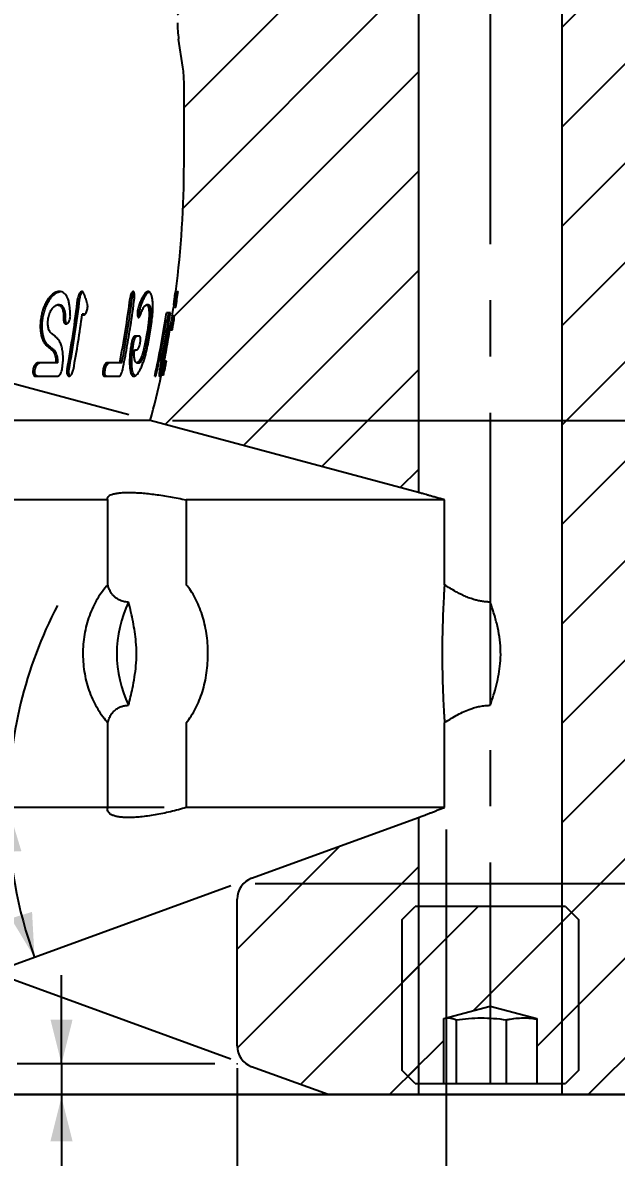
# Model space of a CAD drawing. Header units: millimetres. Extents: x 8 to 872, y 8 to 585.
# Drawn here: x 381.1 to 407.9, y 152.4 to 203.6 of the extents above; entities that cross this region are included whole.
import ezdxf

# ---------------------------------------------------------------- set-up
doc = ezdxf.new("R2010")
doc.units = ezdxf.units.MM
doc.header["$PDSIZE"] = -1
doc.linetypes.add('CENTERX2', pattern=[20.32, 12.7, -2.54, 2.54, -2.54])
for name, color, linetype in [('CENTERLINE', 4, 'CENTERX2'), ('DIMENSIONS', 2, 'Continuous'), ('HATCH', 3, 'Continuous')]:
    doc.layers.add(name, color=color, linetype=linetype)
doc.layers.add('OUTLINE', color=7, linetype='Continuous', lineweight=25)
doc.styles.add('SLDTEXTSTYLE0', font='TXT', dxfattribs={"width": 0.75})
doc.dimstyles.new('SLDDIMSTYLE11', dxfattribs={"dimtxt": 3.5, "dimasz": 2, "dimexe": 0, "dimexo": 0.0625, "dimgap": 0.875, "dimtad": 1, "dimrnd": 1e-09, "dimzin": 12, "dimdsep": 46, "dimtxsty": 'SLDTEXTSTYLE0', "dimsah": 1, "dimcen": 0.09, "dimadec": 0, "dimazin": 3, "dimtfac": 1, "dimtmove": 0, "dimatfit": 0, "dimfxl": 0, "dimfrac": 2, "dimtolj": 1, "dimtzin": 12, "dimarcsym": 0})
doc.dimstyles.new('SLDDIMSTYLE13', dxfattribs={"dimtxt": 3.5, "dimasz": 2, "dimexe": 0, "dimexo": 0.0625, "dimgap": 0.875, "dimtad": 1, "dimrnd": 1e-09, "dimzin": 12, "dimdsep": 46, "dimtxsty": 'SLDTEXTSTYLE0', "dimsah": 1, "dimcen": 0.09, "dimadec": 0, "dimazin": 3, "dimtol": 1, "dimtp": 0.02, "dimtfac": 1, "dimtofl": 0, "dimtmove": 0, "dimatfit": 3, "dimfxl": 0, "dimfrac": 2, "dimtolj": 1, "dimarcsym": 0})
doc.dimstyles.new('SLDDIMSTYLE15', dxfattribs={"dimtxt": 3.5, "dimasz": 2, "dimexe": 0, "dimexo": 0.0625, "dimgap": 0.875, "dimtad": 1, "dimdec": 1, "dimrnd": 1e-09, "dimzin": 12, "dimdsep": 46, "dimtxsty": 'SLDTEXTSTYLE0', "dimsah": 1, "dimcen": 0.09, "dimadec": 0, "dimazin": 3, "dimtol": 1, "dimtp": 0.02, "dimtm": 0.02, "dimtfac": 1, "dimtofl": 0, "dimtmove": 0, "dimatfit": 3, "dimfxl": 0, "dimfrac": 2, "dimtolj": 1, "dimarcsym": 0})
doc.dimstyles.new('SLDDIMSTYLE2', dxfattribs={"dimtxt": 3.5, "dimasz": 2, "dimexe": 0, "dimexo": 0.0625, "dimgap": 0.875, "dimtad": 1, "dimrnd": 1e-09, "dimzin": 12, "dimdsep": 46, "dimtxsty": 'SLDTEXTSTYLE0', "dimsah": 1, "dimcen": 0.09, "dimadec": 0, "dimazin": 3, "dimtfac": 1, "dimtofl": 0, "dimtmove": 0, "dimatfit": 3, "dimfxl": 0, "dimfrac": 2, "dimtolj": 1, "dimtzin": 12, "dimarcsym": 0})
doc.dimstyles.new('SLDDIMSTYLE3', dxfattribs={"dimtxt": 3.5, "dimasz": 2, "dimexe": 0, "dimexo": 0.0625, "dimgap": 0.875, "dimtad": 1, "dimrnd": 1e-09, "dimzin": 12, "dimdsep": 46, "dimtxsty": 'SLDTEXTSTYLE0', "dimsah": 1, "dimcen": 0.09, "dimadec": 0, "dimazin": 3, "dimtol": 1, "dimtp": 0.05, "dimtm": 0.05, "dimtfac": 1, "dimtofl": 0, "dimtmove": 0, "dimatfit": 3, "dimfxl": 0, "dimfrac": 2, "dimtolj": 1, "dimarcsym": 0})
doc.dimstyles.new('SLDDIMSTYLE8', dxfattribs={"dimtxt": 3.5, "dimasz": 2, "dimexe": 0, "dimexo": 0.0625, "dimgap": 0.875, "dimtad": 1, "dimdec": 4, "dimzin": 12, "dimdsep": 46, "dimtxsty": 'SLDTEXTSTYLE0', "dimsah": 1, "dimcen": 0.09, "dimazin": 3, "dimtfac": 1, "dimtofl": 0, "dimtmove": 0, "dimatfit": 3, "dimfxl": 0, "dimfrac": 2, "dimtolj": 1, "dimtzin": 12, "dimarcsym": 0})

# ---------------------------------------------------------------- blocks, each defined once
blk = doc.blocks.new('_D_20')
at = {"layer": 'DIMENSIONS'}
for p, q in [((382.818, 156.579), (382.818, 160.579)), ((389.759, 156.579), (380.818, 156.579)), ((382.818, 156.579), (382.818, 155.079)), ((382.818, 155.079), (382.818, 145.059))]:
    blk.add_line(p, q, dxfattribs=at)
for points in [[(382.818, 156.579), (383.318, 158.579), (382.318, 158.579)], [(382.818, 155.079), (382.318, 153.079), (383.318, 153.079)]]:
    blk.add_solid(points, dxfattribs=at)
at = {"layer": 'DIMENSIONS', "insert": (378.307, 145.059), "char_height": 3.5, "attachment_point": 1, "rotation": 90, "style": 'SLDTEXTSTYLE0'}
blk.add_mtext('1,5', dxfattribs=at)
blk = doc.blocks.new('_D_22')
at = {"layer": 'DIMENSIONS'}
for p, q in [((398.521, 185.639), (473.701, 185.639)), ((471.701, 155.189), (471.701, 185.639)), ((431.209, 155.189), (473.701, 155.189))]:
    blk.add_line(p, q, dxfattribs=at)
for points in [[(471.701, 185.639), (471.201, 183.639), (472.201, 183.639)], [(471.701, 155.189), (472.201, 157.189), (471.201, 157.189)]]:
    blk.add_solid(points, dxfattribs=at)
at = {"layer": 'DIMENSIONS', "attachment_point": 1, "rotation": 90, "style": 'SLDTEXTSTYLE0'}
for s, insert, char_height in [('0,02', (464.238, 174.47), 2.5), ('0', (468.202, 174.47), 2.5), ('+', (464.238, 172.452), 2.5), ('30,45', (467.19, 159.894), 3.5)]:
    blk.add_mtext(s, dxfattribs=dict(at, insert=insert, char_height=char_height))
blk = doc.blocks.new('_D_23')
at = {"layer": 'DIMENSIONS'}
for p, q in [((391.581, 164.719), (465.701, 164.719)), ((463.701, 164.719), (463.701, 155.189)), ((355.209, 155.189), (465.701, 155.189)), ((463.701, 155.189), (463.701, 133.858))]:
    blk.add_line(p, q, dxfattribs=at)
for points in [[(463.701, 164.719), (463.201, 162.719), (464.201, 162.719)], [(463.701, 155.189), (464.201, 157.189), (463.201, 157.189)]]:
    blk.add_solid(points, dxfattribs=at)
at = {"layer": 'DIMENSIONS', "attachment_point": 1, "rotation": 90, "style": 'SLDTEXTSTYLE0'}
for s, insert, char_height in [('0,02', (456.238, 147.435), 2.5), ('0', (460.202, 147.435), 2.5), ('+', (456.238, 145.417), 2.5), ('9,53', (459.19, 135.446), 3.5)]:
    blk.add_mtext(s, dxfattribs=dict(at, insert=insert, char_height=char_height))
blk = doc.blocks.new('_D_25')
at = {"layer": 'DIMENSIONS'}
for p, q in [((317.659, 156.389), (317.659, 135.43)), ((390.759, 156.389), (390.759, 135.43)), ((317.659, 137.43), (390.759, 137.43))]:
    blk.add_line(p, q, dxfattribs=at)
for points in [[(317.659, 137.43), (319.659, 136.93), (319.659, 137.93)], [(390.759, 137.43), (388.759, 137.93), (388.759, 136.93)]]:
    blk.add_solid(points, dxfattribs=at)
at = {"layer": 'DIMENSIONS', "attachment_point": 1, "style": 'SLDTEXTSTYLE0'}
for s, insert, char_height in [('%%c', (342.44, 141.942), 3.5), ('73,1', (347.715, 141.942), 3.5), ('±0,02', (358.055, 140.929), 2.5)]:
    blk.add_mtext(s, dxfattribs=dict(at, insert=insert, char_height=char_height))
blk = doc.blocks.new('_D_30')
at = {"layer": 'DIMENSIONS'}
for p, q in [((308.209, 167.158), (308.209, 126.62)), ((400.209, 167.158), (400.209, 126.62)), ((308.209, 128.62), (400.209, 128.62))]:
    blk.add_line(p, q, dxfattribs=at)
for points in [[(308.209, 128.62), (310.209, 128.12), (310.209, 129.12)], [(400.209, 128.62), (398.209, 129.12), (398.209, 128.12)]]:
    blk.add_solid(points, dxfattribs=at)
at = {"layer": 'DIMENSIONS', "char_height": 3.5, "attachment_point": 1, "style": 'SLDTEXTSTYLE0'}
for s, insert in [('%%c', (348.987, 133.132)), ('92', (354.263, 133.132))]:
    blk.add_mtext(s, dxfattribs=dict(at, insert=insert))
blk = doc.blocks.new('_D_32')
at = {"layer": 'DIMENSIONS'}
for p, q in [((435.589, 429.833), (473.701, 429.833)), ((471.701, 429.833), (471.701, 185.639)), ((387.834, 185.639), (473.701, 185.639))]:
    blk.add_line(p, q, dxfattribs=at)
for points in [[(471.701, 429.833), (471.201, 427.833), (472.201, 427.833)], [(471.701, 185.639), (472.201, 187.639), (471.201, 187.639)]]:
    blk.add_solid(points, dxfattribs=at)
at = {"layer": 'DIMENSIONS', "attachment_point": 1, "rotation": 90, "style": 'SLDTEXTSTYLE0'}
for s, insert, char_height in [('±0,05', (468.202, 311.531), 2.5), ('244,19', (467.19, 296.018), 3.5)]:
    blk.add_mtext(s, dxfattribs=dict(at, insert=insert, char_height=char_height))
blk = doc.blocks.new('_D_40')
at = {"layer": 'DIMENSIONS'}
for p, q in [((278.209, 157.189), (278.209, 120.231)), ((430.209, 157.189), (430.209, 120.231)), ((278.209, 122.231), (430.209, 122.231))]:
    blk.add_line(p, q, dxfattribs=at)
for points in [[(278.209, 122.231), (280.209, 121.731), (280.209, 122.731)], [(430.209, 122.231), (428.209, 122.731), (428.209, 121.731)]]:
    blk.add_solid(points, dxfattribs=at)
at = {"layer": 'DIMENSIONS', "char_height": 3.5, "attachment_point": 1, "style": 'SLDTEXTSTYLE0'}
for s, insert in [('%%c', (347.694, 126.743)), ('152', (352.969, 126.743))]:
    blk.add_mtext(s, dxfattribs=dict(at, insert=insert))
blk = doc.blocks.new('_D_43')
at = {"layer": 'DIMENSIONS'}
for p, q in [((387.46, 168.158), (378.402, 168.158)), ((390.477, 164.616), (379.717, 160.7))]:
    blk.add_line(p, q, dxfattribs=at)
for start, end in [(152.5582, 180), (180, 200)]:
    blk.add_arc((400.209, 168.158), 19.807, start, end, dxfattribs=at)
for points in [[(380.402, 168.158), (380.003, 166.136), (381.002, 166.186)], [(381.596, 161.384), (381.486, 163.442), (380.53, 163.148)]]:
    blk.add_solid(points, dxfattribs=at)
at = {"layer": 'DIMENSIONS', "insert": (375.948, 172.058), "char_height": 3.5, "attachment_point": 1, "rotation": 72.6337, "style": 'SLDTEXTSTYLE0'}
blk.add_mtext('20°', dxfattribs=at)
blk = doc.blocks.new('_D_46')
at = {"layer": 'DIMENSIONS'}
blk.add_line((385.868, 185.898), (360.762, 192.625), dxfattribs=at)
for start, end in [(128.8031, 165), (165, 180)]:
    blk.add_arc((386.834, 185.639), 24.991, start, end, dxfattribs=at)
for points in [[(362.694, 192.107), (361.766, 190.266), (362.742, 190.046)], [(361.842, 185.639), (362.422, 187.617), (361.423, 187.657)]]:
    blk.add_solid(points, dxfattribs=at)
at = {"layer": 'DIMENSIONS', "insert": (362.912, 203.262), "char_height": 3.5, "attachment_point": 1, "rotation": 46.8191, "style": 'SLDTEXTSTYLE0'}
blk.add_mtext('15°', dxfattribs=at)
blk = doc.blocks.new('_D_48')
at = {"layer": 'DIMENSIONS'}
blk.add_line((390.477, 156.791), (369.86, 164.295), dxfattribs=at)
for start, end in [(160, 180), (180, 205.7999)]:
    blk.add_arc((394.88, 155.189), 24.626, start, end, dxfattribs=at)
for points in [[(371.739, 163.611), (370.655, 161.858), (371.608, 161.554)], [(370.254, 155.189), (370.835, 157.167), (369.836, 157.207)]]:
    blk.add_solid(points, dxfattribs=at)
at = {"layer": 'DIMENSIONS', "insert": (374.646, 152.438), "char_height": 3.5, "attachment_point": 1, "rotation": 287.6665, "style": 'SLDTEXTSTYLE0'}
blk.add_mtext('20°', dxfattribs=at)

msp = doc.modelspace()

# ---------------------------------------------------------------- hatches: boundary and pattern name
at = {"layer": 'HATCH'}
h = msp.add_hatch(dxfattribs=at)
h.set_pattern_fill('ANSI31', color=256, angle=3e-322, style=0)
edge = h.paths.add_edge_path(flags=0)
edge.add_arc((427.20884, 158.18876), 3, 270, 360)
edge.add_line((430.20884, 158.18876), (430.20884, 204.63342))
edge.add_line((430.20884, 204.63342), (424.35884, 204.63342))
edge.add_line((424.35884, 204.63342), (424.35884, 271.73342))
edge.add_line((424.35884, 271.73342), (411.35884, 271.73342))
edge.add_line((411.35884, 271.73342), (409.31591, 275.13342))
edge.add_line((409.31591, 275.13342), (411.35884, 278.53342))
edge.add_line((411.35884, 278.53342), (424.35884, 278.53342))
edge.add_line((424.35884, 278.53342), (424.35884, 284.73342))
edge.add_line((424.35884, 284.73342), (430.20884, 284.73342))
edge.add_line((430.20884, 284.73342), (430.20884, 333.84078))
edge.add_arc((427.20884, 333.84078), 3, 0, 45)
edge.add_line((429.33016, 335.9621), (419.15884, 346.13342))
edge.add_line((419.15884, 346.13342), (419.15884, 410.83342))
edge.add_line((419.15884, 410.83342), (419.15884, 429.83342))
edge.add_line((419.15884, 429.83342), (405.45884, 429.83342))
edge.add_line((405.45884, 429.83342), (405.45884, 155.18876))
edge.add_line((405.45884, 155.18876), (427.20884, 155.18876))
h = msp.add_hatch(dxfattribs=at)
h.set_pattern_fill('ANSI31', color=256, angle=3e-322, style=0)
edge = h.paths.add_edge_path(flags=0)
edge.add_spline(control_points=[(387.82502, 189.71435), (387.79121, 189.71435), (387.7574, 189.71435), (387.72359, 189.71435)], knot_values=[0.00001807, 0.00001807, 0.00001807, 0.00001807, 0.00011951, 0.00011951, 0.00011951, 0.00011951], weights=[1, 1, 1, 1], degree=3, periodic=0)
edge.add_arc((343.47884, 197.23876), 44.88, 348.557842, 350.348435, ccw=False)
edge.add_spline(control_points=[(387.46687, 188.33553), (387.50088, 188.33553), (387.53489, 188.33553), (387.56889, 188.33553)], knot_values=[0.00001987, 0.00001987, 0.00001987, 0.00001987, 0.00012189, 0.00012189, 0.00012189, 0.00012189], weights=[1, 1, 1, 1], degree=3, periodic=0)
edge.add_arc((343.47884, 197.23876), 44.98, 347.739024, 348.583623, ccw=False)
edge.add_line((387.43287, 187.68659), (387.33053, 187.68659))
edge.add_arc((343.47884, 197.23876), 44.88, 345.02088, 347.711278, ccw=False)
edge.add_line((386.83382, 185.63876), (398.95884, 182.38987))
edge.add_line((398.95884, 182.38987), (398.95884, 330.60869))
edge.add_line((398.95884, 330.60869), (388.23786, 329.53476))
edge.add_arc((358.35884, 326.84326), 30, 0, 5.147305, ccw=False)
edge.add_line((388.35884, 326.84326), (388.35884, 318.11618))
edge.add_arc((383.35884, 318.11618), 5, 351.469234, 360, ccw=False)
edge.add_line((388.30352, 317.37448), (388.11416, 316.11205))
edge.add_arc((393.05884, 315.37035), 5, 171.469234, 180)
edge.add_line((388.05884, 315.37035), (388.05884, 203.61167))
edge.add_arc((393.05884, 203.61167), 5, 180, 188.530766)
edge.add_line((388.11416, 202.86997), (388.30352, 201.60755))
edge.add_arc((383.35884, 200.86584), 5, 0, 8.530766, ccw=False)
edge.add_line((388.35884, 200.86584), (388.35884, 197.23876))
edge.add_arc((343.47884, 197.23876), 44.88, 352.611849, 360, ccw=False)
edge.add_line((387.98624, 191.46762), (388.08707, 191.46762))
edge.add_arc((343.47884, 197.23876), 44.98, 351.695834, 352.628366, ccw=False)
edge.add_line((387.98724, 190.74238), (387.88618, 190.74238))
edge.add_arc((343.47884, 197.23876), 44.88, 351.19151, 351.677199, ccw=False)
edge.add_spline(control_points=[(387.82951, 190.36618), (387.86324, 190.36618), (387.89697, 190.36618), (387.9307, 190.36618)], knot_values=[0.00025577, 0.00025577, 0.00025577, 0.00025577, 0.00035696, 0.00035696, 0.00035696, 0.00035696], weights=[1, 1, 1, 1], degree=3, periodic=0)
edge.add_arc((343.47884, 197.23876), 44.98, 350.370097, 351.211249, ccw=False)
h = msp.add_hatch(dxfattribs=at)
h.set_pattern_fill('ANSI31', color=256, angle=3e-322, style=0)
edge = h.paths.add_edge_path(flags=0)
edge.add_arc((391.75884, 164.01855), 1, 110, 180)
edge.add_line((390.75884, 164.01855), (390.75884, 157.38897))
edge.add_arc((391.75884, 157.38897), 1, 180, 250)
edge.add_line((391.41682, 156.44927), (394.88006, 155.18876))
edge.add_line((394.88006, 155.18876), (398.95884, 155.18876))
edge.add_line((398.95884, 155.18876), (398.95884, 167.70331))
edge.add_line((398.95884, 167.70331), (391.41682, 164.95824))
h = msp.add_hatch(dxfattribs=at)
h.set_pattern_fill('ANSI31', color=256, style=0)
h.paths.add_polyline_path([(398.20884, 163.08876), (398.20884, 156.28876), (398.80884, 155.68876), (400.10295, 155.68876), (400.10295, 158.62449), (402.20884, 159.18876), (404.31473, 158.62449), (404.31473, 155.68876), (405.60884, 155.68876), (406.20884, 156.28876), (406.20884, 163.08876), (405.60884, 163.68876), (398.80884, 163.68876)], flags=0)

# ---------------------------------------------------------------- linework, layer by layer
at = {"color": 51, "linetype": 'Continuous', "lineweight": 18}
msp.add_point((390.75884, 156.57876), dxfattribs=at)
at = {"layer": 'CENTERLINE'}
msp.add_line((402.20884, 429.83342), (402.20884, 155.70133), dxfattribs=at)
at = {"layer": 'OUTLINE'}
for p, q in [((405.45884, 155.18876), (405.45884, 429.83342)), ((398.95884, 330.60869), (398.95884, 182.38987)), ((388.30352, 201.60755), (388.11416, 202.86997)), ((388.35884, 197.23876), (388.35884, 200.86584)), ((387.98624, 191.46761), (387.96891, 191.46761)), ((387.98624, 191.46761), (388.08707, 191.46761)), ((382.73044, 190.85891), (382.64297, 190.85891)), ((386.75699, 190.8589), (386.65797, 190.8589)), ((387.88578, 190.85892), (387.90306, 190.85892)), ((387.90306, 190.85891), (387.88618, 190.74238)), ((387.98724, 190.74238), (387.88618, 190.74238)), ((388.00408, 190.85892), (387.90306, 190.85892)), ((387.98724, 190.74238), (388.00408, 190.85891)), ((383.84378, 190.44701), (383.75491, 190.44701)), ((387.56334, 190.18952), (387.6615, 190.18952)), ((387.74442, 190.5104), (387.56436, 190.5104)), ((387.61533, 190.18952), (387.66464, 190.5104)), ((387.69473, 190.18952), (387.6615, 190.18952)), ((387.82951, 190.36618), (387.9307, 190.36618)), ((387.82502, 189.71435), (387.72359, 189.71435)), ((387.84114, 189.80795), (387.73696, 189.80795)), ((386.081, 189.14388), (385.98433, 189.14388)), ((386.34811, 189.44828), (386.12605, 189.44828)), ((382.23528, 189.01771), (382.15016, 189.01771)), ((386.11706, 188.83958), (386.24092, 188.83958)), ((382.56902, 188.24746), (381.75231, 188.24746)), ((382.6561, 188.24746), (382.56902, 188.24746)), ((385.45156, 188.24746), (384.87178, 188.24746)), ((385.5475, 188.24746), (385.45156, 188.24746)), ((386.21932, 188.24745), (386.31953, 188.24745)), ((387.44515, 188.24747), (387.54962, 188.24747)), ((387.46687, 188.33552), (387.56889, 188.33552)), ((381.64552, 187.63876), (382.63505, 187.63876)), ((384.7529, 187.63875), (385.42892, 187.63875)), ((387.03736, 187.63875), (387.08506, 187.63875)), ((387.2366, 187.63876), (387.25032, 187.63876)), ((387.32878, 188.03763), (387.32183, 188.03763)), ((387.43287, 187.68659), (387.33053, 187.68659)), ((386.83382, 185.63876), (354.30884, 185.63876)), ((398.95884, 182.38987), (386.83382, 185.63876)), ((384.91479, 182.05493), (354.20884, 182.05493)), ((384.91479, 178.22359), (384.91479, 182.05493)), ((400.14048, 182.05493), (388.46004, 182.05493)), ((388.46004, 182.05493), (388.46004, 178.22359)), ((400.14048, 178.22359), (400.14048, 182.05493)), ((402.20884, 177.43845), (402.20884, 172.77476)), ((384.91479, 168.15828), (384.91479, 171.98961)), ((388.46004, 171.98961), (388.46004, 168.15828)), ((400.14048, 168.15828), (400.14048, 171.98961)), ((384.91479, 168.15828), (354.20884, 168.15828)), ((400.14048, 168.15828), (388.46004, 168.15828)), ((391.41682, 164.95825), (398.95884, 167.70331)), ((398.95884, 167.70331), (398.95884, 155.18876)), ((390.75884, 157.38896), (390.75884, 164.01855)), ((398.20884, 163.08876), (398.80884, 163.68876)), ((405.60884, 163.68876), (398.80884, 163.68876)), ((405.60884, 163.68876), (406.20884, 163.08876)), ((398.20884, 163.08876), (398.20884, 156.28875)), ((406.20884, 156.28875), (406.20884, 163.08876)), ((400.10294, 158.62448), (402.20884, 159.18876)), ((402.20884, 159.18876), (404.31473, 158.62448)), ((400.10294, 155.68876), (400.10294, 158.62448)), ((400.67096, 158.56996), (400.67096, 155.68876)), ((402.93194, 158.56996), (402.93194, 155.68876)), ((404.31473, 158.62448), (404.31473, 155.68876)), ((394.88005, 155.18876), (391.41682, 156.44927)), ((398.80884, 155.68876), (398.20884, 156.28875)), ((406.20884, 156.28875), (405.60884, 155.68876)), ((398.80884, 155.68876), (400.10294, 155.68876)), ((400.10294, 155.68876), (400.67096, 155.68876)), ((400.67096, 155.68876), (402.93194, 155.68876)), ((402.93194, 155.68876), (404.31473, 155.68876)), ((404.31473, 155.68876), (405.60884, 155.68876)), ((394.88005, 155.18876), (354.20884, 155.18876)), ((398.95884, 155.18876), (394.88005, 155.18876)), ((405.45884, 155.18876), (398.95884, 155.18876)), ((427.20884, 155.18876), (405.45884, 155.18876))]:
    msp.add_line(p, q, dxfattribs=at)
for centre, radius, start, end in [((393.05884, 203.61167), 5, 180, 188.530766), ((383.35884, 200.86584), 5, 0, 8.530766), ((343.47884, 197.23876), 44.88, 352.611849, 0), ((343.47884, 197.23876), 44.98, 351.695834, 352.628366), ((332.87861, 197.18441), 51.03499, 349.567456, 353.224419), ((332.85241, 197.18419), 51.14817, 349.591038, 353.239719), ((338.79308, 197.2142), 47.51228, 349.121629, 352.683205), ((338.77941, 197.21437), 47.61995, 349.146315, 352.699632), ((343.47884, 197.23876), 44.88, 351.19151, 351.677199), ((333.67787, 197.18058), 50.52772, 349.465947, 352.341711), ((342.83692, 197.23456), 45.23006, 347.751305, 351.450395), ((342.95013, 197.23445), 45.16603, 347.733802, 351.026443), ((343.17531, 197.23497), 45.04064, 348.612857, 351.000596), ((343.22891, 197.23912), 45.02117, 348.60246, 351.40455), ((343.47884, 197.23876), 44.98, 350.370097, 351.211249), ((343.47884, 197.23876), 44.88, 348.557842, 350.348435), ((343.47884, 197.23876), 44.98, 347.739024, 348.583623), ((343.47884, 197.23876), 44.88, 345.02088, 347.711278), ((390.66236, 175.1066), 5.34587, 154.138585, 205.861415), ((391.75884, 164.01855), 1, 110, 180), ((391.75884, 157.38897), 1, 180, 250)]:
    msp.add_arc(centre, radius, start, end, dxfattribs=at)
for points, knots in [([(383.21676, 190.3424), (383.21358, 190.41084), (383.20721, 190.54804), (383.19192, 190.75074), (383.16511, 190.94457), (383.12378, 191.11262), (383.06554, 191.24518), (382.99594, 191.34216), (382.91506, 191.41102), (382.82361, 191.45544), (382.72268, 191.47261), (382.61243, 191.4593), (382.49838, 191.41028), (382.38492, 191.32824), (382.2771, 191.21652), (382.17626, 191.07891), (382.08534, 190.91555), (382.00728, 190.73208), (381.94452, 190.53596), (381.89599, 190.32644), (381.86509, 190.10701), (381.85498, 189.88607), (381.86661, 189.67667), (381.89793, 189.48151), (381.94968, 189.30529), (382.01456, 189.17231), (382.08542, 189.08342), (382.12856, 189.03963), (382.15016, 189.01771)], [0, 0, 0, 0, 0.04138819, 0.08297138, 0.12417548, 0.16504215, 0.19939186, 0.2337624, 0.26785066, 0.30195598, 0.33923644, 0.37650165, 0.41563463, 0.45478051, 0.49303272, 0.53128802, 0.57079344, 0.61031855, 0.64947379, 0.68863349, 0.73141386, 0.77418517, 0.81575768, 0.85732516, 0.9001087, 0.94281792, 0.97138075, 1, 1, 1, 1]), ([(382.23528, 189.01771), (382.20434, 189.04962), (382.14262, 189.11329), (382.06237, 189.23735), (382.00442, 189.39562), (381.96443, 189.57352), (381.94301, 189.76762), (381.93996, 189.97648), (381.95864, 190.19623), (381.99808, 190.41913), (382.05682, 190.63486), (382.13262, 190.83823), (382.22537, 191.02265), (382.32913, 191.17763), (382.43925, 191.3006), (382.55228, 191.39117), (382.65941, 191.44782), (382.72676, 191.45752), (382.75576, 191.4617)], [0, 0, 0, 0, 0.063899966, 0.127474615, 0.190130168, 0.252835611, 0.315296144, 0.377740239, 0.44384259, 0.50997255, 0.57518015, 0.640377875, 0.705888957, 0.771409553, 0.831766083, 0.892109873, 0.953535634, 1, 1, 1, 1]), ([(383.82965, 191.37846), (383.81955, 191.40022), (383.79933, 191.44377), (383.75412, 191.47122), (383.70469, 191.46522), (383.65552, 191.42643), (383.61184, 191.36004), (383.57536, 191.26962), (383.56343, 191.19985), (383.55717, 191.16326)], [0, 0, 0, 0, 0.14388477, 0.28795432, 0.4275254, 0.56391555, 0.70231488, 0.84385876, 1, 1, 1, 1]), ([(383.64496, 191.16326), (383.65102, 191.19901), (383.66315, 191.27054), (383.70137, 191.36321), (383.74218, 191.42654), (383.76963, 191.44272), (383.77954, 191.44856)], [0, 0, 0, 0, 0.28383536, 0.56798331, 0.8438921, 1, 1, 1, 1]), ([(383.98336, 190.93061), (383.97082, 190.96818), (383.94573, 191.04331), (383.89491, 191.19259), (383.85569, 191.30431), (383.82965, 191.37846)], [0, 0, 0, 0, 0.25162606, 0.50325136, 1, 1, 1, 1]), ([(386.11669, 191.16326), (386.1201, 191.19937), (386.12694, 191.27168), (386.12045, 191.3658), (386.10231, 191.4335), (386.07479, 191.46858), (386.04143, 191.46934), (386.00591, 191.4372), (385.97167, 191.37609), (385.94226, 191.29148), (385.92588, 191.21604), (385.91981, 191.17278), (385.91847, 191.16326)], [0, 0, 0, 0, 0.11514575, 0.23055571, 0.33948843, 0.44564145, 0.54948411, 0.65195119, 0.75551241, 0.86141402, 0.96949454, 1, 1, 1, 1]), ([(386.01333, 191.16326), (386.01916, 191.19927), (386.03082, 191.27136), (386.0615, 191.3621), (386.0861, 191.41676), (386.09905, 191.42908), (386.09973, 191.42972)], [0, 0, 0, 0, 0.33234027, 0.66531011, 0.98256188, 1, 1, 1, 1]), ([(386.91947, 190.27933), (386.92743, 190.35983), (386.94334, 190.52082), (386.95174, 190.74744), (386.94751, 190.95382), (386.93013, 191.13166), (386.90007, 191.27491), (386.85937, 191.38073), (386.80863, 191.44679), (386.75033, 191.47372), (386.68551, 191.46042), (386.61645, 191.40991), (386.54459, 191.32218), (386.47177, 191.20106), (386.40014, 191.04815), (386.34092, 190.89512), (386.30738, 190.79132), (386.29511, 190.75336)], [0, 0, 0, 0, 0.07193396, 0.1438545, 0.21591051, 0.28795295, 0.35752957, 0.42709833, 0.49467291, 0.56224312, 0.62855249, 0.6948637, 0.76108183, 0.82730482, 0.89432947, 0.96136301, 1, 1, 1, 1]), ([(386.39139, 190.75336), (386.41371, 190.82068), (386.45834, 190.95531), (386.53165, 191.12741), (386.6072, 191.2705), (386.6823, 191.37559), (386.74222, 191.43628), (386.77441, 191.44745), (386.78428, 191.45087)], [0, 0, 0, 0, 0.18482436, 0.36962172, 0.55467055, 0.73969701, 0.92022572, 1, 1, 1, 1]), ([(387.96891, 191.46761), (387.96736, 191.46413), (387.96425, 191.45717), (387.9543, 191.40563), (387.94176, 191.33007), (387.92755, 191.23558), (387.91295, 191.13061), (387.89991, 191.02792), (387.89002, 190.94038), (387.88474, 190.88099), (387.8844, 190.86054), (387.88555, 190.85919), (387.88578, 190.85892)], [0, 0, 0, 0, 0.10574335, 0.21158511, 0.31581914, 0.42326765, 0.53251679, 0.64707085, 0.75805183, 0.8678939, 0.9730089, 1, 1, 1, 1]), ([(387.98675, 190.85892), (387.98615, 190.86232), (387.98494, 190.86911), (387.98899, 190.92019), (387.99701, 190.99548), (388.00859, 191.09061), (388.02266, 191.19543), (388.03759, 191.29812), (388.05147, 191.38493), (388.06243, 191.44463), (388.06776, 191.46566), (388.06934, 191.46725), (388.06969, 191.46761)], [0, 0, 0, 0, 0.10494837, 0.20993164, 0.31454843, 0.4220716, 0.53410674, 0.64416122, 0.75628955, 0.8651899, 0.97018664, 1, 1, 1, 1]), ([(382.35042, 189.58642), (382.33466, 189.60148), (382.30313, 189.6316), (382.26457, 189.69665), (382.23423, 189.7746), (382.21265, 189.86445), (382.20068, 189.96392), (382.19841, 190.0716), (382.20675, 190.18427), (382.22557, 190.29914), (382.25476, 190.41155), (382.29313, 190.51786), (382.3398, 190.61427), (382.39249, 190.69751), (382.44995, 190.76512), (382.50943, 190.81545), (382.56971, 190.84742), (382.62851, 190.86137), (382.68478, 190.85685), (382.73706, 190.83532), (382.78417, 190.79685), (382.82538, 190.74309), (382.8592, 190.67456), (382.88531, 190.59299), (382.90243, 190.50052), (382.91132, 190.39382), (382.90751, 190.31631), (382.90546, 190.27447)], [0, 0, 0, 0, 0.03937791, 0.07874776, 0.11809738, 0.1574543, 0.19770527, 0.23795987, 0.27972843, 0.32149676, 0.36360704, 0.40570947, 0.44720946, 0.48870116, 0.52889291, 0.56907929, 0.60782737, 0.64657262, 0.68443337, 0.72229581, 0.76005277, 0.79781186, 0.83623121, 0.87466235, 0.91416821, 0.9536684, 1, 1, 1, 1]), ([(382.9919, 190.27447), (382.99376, 190.31179), (382.99749, 190.38641), (382.98999, 190.49297), (382.97214, 190.59102), (382.94441, 190.6777), (382.90727, 190.74959), (382.8629, 190.80461), (382.81233, 190.84043), (382.76709, 190.85833), (382.73792, 190.85707), (382.72815, 190.85665)], [0, 0, 0, 0, 0.12015024, 0.24022777, 0.36053094, 0.48082565, 0.59898307, 0.71712933, 0.83008204, 0.94302349, 1, 1, 1, 1]), ([(383.75491, 190.44701), (383.76771, 190.43394), (383.79334, 190.40777), (383.84135, 190.41052), (383.88953, 190.44375), (383.93416, 190.50569), (383.97107, 190.5912), (383.99599, 190.69264), (384.00492, 190.7983), (383.99798, 190.87928), (383.9869, 190.91819), (383.98336, 190.93061)], [0, 0, 0, 0, 0.11527142, 0.23087015, 0.34157461, 0.45547754, 0.57267819, 0.69348125, 0.81811616, 0.94194495, 1, 1, 1, 1]), ([(385.58696, 187.9431), (385.65019, 188.26969), (385.77665, 188.92287), (385.95651, 189.99606), (386.05924, 190.74461), (386.11669, 191.16326)], [0, 0, 0, 0, 0.30590976, 0.61181913, 1, 1, 1, 1]), ([(386.29511, 190.75336), (386.28606, 190.72021), (386.26794, 190.65387), (386.25286, 190.54402), (386.24926, 190.44281), (386.2578, 190.36073), (386.27702, 190.30801), (386.304, 190.28968), (386.33521, 190.30524), (386.36745, 190.35181), (386.39, 190.40514), (386.40103, 190.4393), (386.40314, 190.44584)], [0, 0, 0, 0, 0.11490339, 0.22989863, 0.34268593, 0.45453809, 0.56348972, 0.66802794, 0.77015501, 0.87191929, 0.97547363, 1, 1, 1, 1]), ([(386.36148, 190.3478), (386.36049, 190.35001), (386.35284, 190.36688), (386.34726, 190.42524), (386.347, 190.51638), (386.35903, 190.62141), (386.37612, 190.70192), (386.38837, 190.74319), (386.39139, 190.75336)], [0, 0, 0, 0, 0.03215692, 0.24593232, 0.46738802, 0.6950536, 0.92480596, 1, 1, 1, 1]), ([(386.40314, 190.44584), (386.4161, 190.48504), (386.44203, 190.56344), (386.48457, 190.66391), (386.52842, 190.74687), (386.57199, 190.80849), (386.61377, 190.8468), (386.65246, 190.86243), (386.68736, 190.8548), (386.71769, 190.82568), (386.74268, 190.77514), (386.76208, 190.70537), (386.77512, 190.61728), (386.78178, 190.51285), (386.78134, 190.39453), (386.77515, 190.27894), (386.76738, 190.20293), (386.76418, 190.1717)], [0, 0, 0, 0, 0.06997152, 0.13992393, 0.21003594, 0.28013624, 0.34758389, 0.41502995, 0.48120798, 0.54738821, 0.61334402, 0.67930715, 0.74644632, 0.81359528, 0.88268546, 0.95179032, 1, 1, 1, 1]), ([(386.86233, 190.1717), (386.86685, 190.21825), (386.8759, 190.31135), (386.88041, 190.44227), (386.87764, 190.56148), (386.86727, 190.66445), (386.84953, 190.74739), (386.82572, 190.80927), (386.79582, 190.84577), (386.77195, 190.86147), (386.75727, 190.85789), (386.75529, 190.8574)], [0, 0, 0, 0, 0.12533313, 0.25064497, 0.37614852, 0.50163038, 0.62345472, 0.74526248, 0.86345518, 0.98164115, 1, 1, 1, 1]), ([(382.90546, 190.27447), (382.90466, 190.23909), (382.90305, 190.16826), (382.92523, 190.08093), (382.9624, 190.0228), (383.00991, 189.99907), (383.06174, 190.00953), (383.11284, 190.05131), (383.15878, 190.12017), (383.19481, 190.21063), (383.21159, 190.28877), (383.21583, 190.33273), (383.21676, 190.3424)], [0, 0, 0, 0, 0.115187902, 0.230637289, 0.339595031, 0.444499402, 0.54659093, 0.647740879, 0.751222999, 0.858383021, 0.968834977, 1, 1, 1, 1]), ([(383.06745, 190.01939), (383.06285, 190.02119), (383.04274, 190.02908), (383.01626, 190.07421), (382.99345, 190.14975), (382.98889, 190.22241), (382.99135, 190.26504), (382.9919, 190.27447)], [0, 0, 0, 0, 0.0807825, 0.35321212, 0.63183185, 0.9185504, 1, 1, 1, 1]), ([(383.8623, 190.42985), (383.86014, 190.43079), (383.85318, 190.43383), (383.84762, 190.44163), (383.84378, 190.44701)], [0, 0, 0, 0, 0.30911523, 1, 1, 1, 1]), ([(386.76418, 190.1717), (386.7519, 190.06911), (386.72732, 189.86394), (386.67878, 189.55333), (386.62259, 189.24241), (386.5781, 189.0375), (386.55578, 188.93468)], [0, 0, 0, 0, 0.24965658, 0.49932316, 0.74875413, 1, 1, 1, 1]), ([(386.65439, 188.93468), (386.67655, 189.03685), (386.72086, 189.24119), (386.77688, 189.55145), (386.82544, 189.86273), (386.85, 190.06845), (386.86233, 190.1717)], [0, 0, 0, 0, 0.24966037, 0.49933267, 0.74873235, 1, 1, 1, 1]), ([(386.67374, 188.82705), (386.69939, 188.94496), (386.75087, 189.18158), (386.81692, 189.54409), (386.87496, 189.91162), (386.90459, 190.15645), (386.91947, 190.27933)], [0, 0, 0, 0, 0.24550693, 0.49270135, 0.74537995, 1, 1, 1, 1]), ([(387.82911, 190.39692), (387.82516, 190.38052), (387.8174, 190.34826), (387.79742, 190.25567), (387.77229, 190.13493), (387.74157, 189.98336), (387.70642, 189.80638), (387.66732, 189.60597), (387.62471, 189.38397), (387.57915, 189.14289), (387.54837, 188.97671), (387.53276, 188.8924)], [0, 0, 0, 0, 0.10749297, 0.21137495, 0.31814666, 0.42434515, 0.53342651, 0.64332493, 0.75617644, 0.87629642, 1, 1, 1, 1]), ([(387.80816, 189.80795), (387.80917, 189.81313), (387.82351, 189.88679), (387.84832, 190.01055), (387.88026, 190.16806), (387.90497, 190.28528), (387.91898, 190.35044), (387.92284, 190.36587), (387.92292, 190.36618)], [0, 0, 0, 0, 0.0185433, 0.26367156, 0.5164763, 0.75214244, 0.99509185, 1, 1, 1, 1]), ([(387.82951, 190.36618), (387.83161, 190.38043), (387.83585, 190.40922), (387.83661, 190.42221), (387.83341, 190.41105), (387.83228, 190.40711)], [0, 0, 0, 0, 0.38760328, 0.78337882, 1, 1, 1, 1]), ([(387.56891, 188.95345), (387.57737, 188.9991), (387.59455, 189.09168), (387.62041, 189.22876), (387.64572, 189.36127), (387.66901, 189.48126), (387.68995, 189.58736), (387.70735, 189.67362), (387.72121, 189.74028), (387.73118, 189.78601), (387.73445, 189.79843), (387.73602, 189.80442)], [0, 0, 0, 0, 0.1139583, 0.23113918, 0.34513825, 0.46269161, 0.57237082, 0.68550177, 0.79064134, 0.89908762, 1, 1, 1, 1]), ([(387.73696, 189.80527), (387.73728, 189.80591), (387.73829, 189.80795), (387.7358, 189.78923), (387.73075, 189.75679), (387.72556, 189.72606), (387.72359, 189.71435)], [0, 0, 0, 0, 0.14544285, 0.46643077, 0.796675, 1, 1, 1, 1]), ([(387.82502, 189.71435), (387.82947, 189.74122), (387.83675, 189.78516), (387.83964, 189.80749), (387.83866, 189.80579), (387.83834, 189.80524)], [0, 0, 0, 0, 0.51532148, 0.84258805, 1, 1, 1, 1]), ([(382.58199, 189.39582), (382.56246, 189.4121), (382.52342, 189.44466), (382.44651, 189.5082), (382.38847, 189.55545), (382.35042, 189.58642)], [0, 0, 0, 0, 0.25618593, 0.51237531, 1, 1, 1, 1]), ([(382.84024, 187.94311), (382.8544, 188.03429), (382.88273, 188.21664), (382.89293, 188.48346), (382.87709, 188.73493), (382.83439, 188.96064), (382.76587, 189.15165), (382.68175, 189.29935), (382.61312, 189.36571), (382.58199, 189.39582)], [0, 0, 0, 0, 0.148961793, 0.297886916, 0.447163718, 0.596393314, 0.739014029, 0.881603473, 1, 1, 1, 1]), ([(385.98433, 189.14388), (385.96947, 189.05795), (385.93975, 188.88612), (385.91128, 188.63363), (385.8963, 188.39466), (385.89592, 188.17744), (385.91027, 187.98954), (385.93793, 187.8383), (385.97816, 187.72755), (386.02771, 187.65905), (386.08563, 187.633), (386.14863, 187.64538), (386.21611, 187.69604), (386.28622, 187.78019), (386.35788, 187.89802), (386.4304, 188.04697), (386.5015, 188.22475), (386.56693, 188.41975), (386.6252, 188.62191), (386.65756, 188.75867), (386.67374, 188.82705)], [0, 0, 0, 0, 0.06099406, 0.12197754, 0.18302593, 0.2440537, 0.30358761, 0.36308939, 0.41946331, 0.47580921, 0.52882419, 0.58182524, 0.63335854, 0.68489535, 0.73744181, 0.79000515, 0.84527794, 0.90057294, 0.9502826, 1, 1, 1, 1]), ([(386.12605, 189.44828), (386.11569, 189.44501), (386.09497, 189.43846), (386.06032, 189.38888), (386.02776, 189.31591), (386.00127, 189.23031), (385.98957, 189.17062), (385.98433, 189.14388)], [0, 0, 0, 0, 0.20557257, 0.41129065, 0.6153392, 0.82767672, 1, 1, 1, 1]), ([(386.15153, 187.65319), (386.14693, 187.65451), (386.12297, 187.6614), (386.08769, 187.70981), (386.04774, 187.79952), (386.01815, 187.9233), (385.99935, 188.07861), (385.99192, 188.26229), (385.99688, 188.47213), (386.01437, 188.69395), (386.0419, 188.92046), (386.06788, 189.06886), (386.081, 189.14388)], [0, 0, 0, 0, 0.02524228, 0.13137359, 0.23471591, 0.34081415, 0.44833172, 0.55866688, 0.67206448, 0.78852046, 0.89309726, 1, 1, 1, 1]), ([(386.081, 189.14388), (386.0883, 189.17981), (386.10289, 189.25176), (386.13602, 189.34619), (386.17197, 189.41376), (386.20184, 189.44436), (386.21748, 189.44728), (386.22288, 189.44828)], [0, 0, 0, 0, 0.23069772, 0.46185822, 0.68094383, 0.8900133, 1, 1, 1, 1]), ([(386.24092, 188.83958), (386.25062, 188.84298), (386.27001, 188.84978), (386.30282, 188.89988), (386.33428, 188.97364), (386.36188, 189.06721), (386.38309, 189.17304), (386.39372, 189.2776), (386.39226, 189.36663), (386.3789, 189.42635), (386.36162, 189.44668), (386.35039, 189.44801), (386.34811, 189.44828)], [0, 0, 0, 0, 0.10315185, 0.20635432, 0.30910183, 0.41699278, 0.52838816, 0.64627557, 0.75911258, 0.86943434, 0.97354276, 1, 1, 1, 1]), ([(382.15016, 189.01771), (382.17021, 189.0014), (382.21031, 188.96878), (382.28769, 188.90525), (382.34437, 188.85802), (382.38147, 188.82711)], [0, 0, 0, 0, 0.25678697, 0.51358024, 1, 1, 1, 1]), ([(382.46745, 188.82711), (382.44788, 188.84338), (382.40874, 188.87594), (382.33163, 188.93948), (382.27343, 188.98673), (382.23528, 189.01771)], [0, 0, 0, 0, 0.25611842, 0.51223917, 1, 1, 1, 1]), ([(382.38147, 188.82711), (382.41113, 188.79638), (382.46199, 188.7437), (382.51346, 188.62917), (382.54616, 188.51402), (382.56596, 188.38559), (382.568, 188.29387), (382.56902, 188.24746)], [0, 0, 0, 0, 0.260487351, 0.446644213, 0.638134029, 0.816878395, 1, 1, 1, 1]), ([(382.6561, 188.24746), (382.65388, 188.31313), (382.65002, 188.42729), (382.61901, 188.57085), (382.57948, 188.67942), (382.52882, 188.7676), (382.48809, 188.8071), (382.46745, 188.82711)], [0, 0, 0, 0, 0.25982993, 0.45163597, 0.64901642, 0.82219581, 1, 1, 1, 1]), ([(386.55578, 188.93468), (386.54434, 188.88696), (386.52147, 188.79155), (386.48088, 188.65745), (386.43678, 188.53557), (386.39073, 188.43148), (386.34434, 188.34888), (386.29982, 188.28982), (386.25787, 188.25505), (386.22005, 188.24359), (386.18677, 188.25531), (386.15858, 188.28763), (386.13596, 188.34035), (386.11899, 188.41165), (386.10841, 188.50066), (386.10456, 188.60406), (386.10696, 188.71756), (386.1137, 188.7989), (386.11706, 188.83958)], [0, 0, 0, 0, 0.067833654, 0.135652339, 0.203636385, 0.271601699, 0.336370814, 0.401122712, 0.462423167, 0.523715082, 0.582586971, 0.641465004, 0.700256669, 0.75906008, 0.819910656, 0.880776742, 0.940383981, 1, 1, 1, 1]), ([(386.31951, 188.25017), (386.32704, 188.24995), (386.34614, 188.24937), (386.3807, 188.27365), (386.42132, 188.31797), (386.46315, 188.38292), (386.50539, 188.4658), (386.54687, 188.56555), (386.58647, 188.67946), (386.62308, 188.80324), (386.64396, 188.89086), (386.65439, 188.93468)], [0, 0, 0, 0, 0.0731147, 0.18559984, 0.29810139, 0.41185374, 0.52563145, 0.64395777, 0.76231824, 0.88114616, 1, 1, 1, 1]), ([(387.53276, 188.8924), (387.51802, 188.81184), (387.48813, 188.64843), (387.44658, 188.41666), (387.40845, 188.20039), (387.37623, 188.01372), (387.34999, 187.85765), (387.33187, 187.74515), (387.32168, 187.67801), (387.32036, 187.66434), (387.31995, 187.66002)], [0, 0, 0, 0, 0.13621582, 0.27630556, 0.41255912, 0.55306344, 0.6841353, 0.81947581, 0.94291463, 1, 1, 1, 1]), ([(387.44693, 188.24797), (387.44712, 188.25137), (387.44752, 188.25827), (387.45278, 188.29385), (387.46134, 188.34708), (387.47323, 188.41794), (387.48834, 188.5056), (387.50642, 188.60841), (387.52723, 188.72487), (387.54835, 188.84151), (387.56267, 188.91951), (387.56891, 188.95345)], [0, 0, 0, 0, 0.10798963, 0.21910602, 0.32739403, 0.43860104, 0.55115337, 0.66665934, 0.78498827, 0.90644176, 1, 1, 1, 1]), ([(381.75231, 188.24747), (381.73368, 188.24412), (381.69642, 188.23743), (381.64003, 188.18817), (381.59038, 188.11556), (381.55161, 188.02301), (381.52742, 187.91724), (381.52425, 187.81155), (381.54298, 187.72087), (381.5807, 187.66028), (381.61896, 187.64024), (381.64128, 187.639), (381.64552, 187.63876)], [0, 0, 0, 0, 0.101983184, 0.204014131, 0.305767155, 0.413137017, 0.525049828, 0.645159227, 0.76013722, 0.872021478, 0.975657903, 1, 1, 1, 1]), ([(381.73034, 187.63876), (381.71301, 187.64203), (381.67834, 187.64857), (381.63922, 187.69737), (381.61482, 187.76968), (381.60756, 187.86303), (381.62093, 187.96852), (381.65408, 188.0742), (381.70391, 188.16407), (381.76295, 188.22497), (381.80862, 188.24564), (381.83197, 188.24715), (381.83688, 188.24747)], [0, 0, 0, 0, 0.10108096, 0.20214611, 0.30420715, 0.41178177, 0.52711997, 0.64139311, 0.7583676, 0.86898387, 0.97247855, 1, 1, 1, 1]), ([(384.87178, 188.24746), (384.85868, 188.24411), (384.83249, 188.23742), (384.78992, 188.18816), (384.75026, 188.11556), (384.71662, 188.02301), (384.69208, 187.91724), (384.68205, 187.81155), (384.68825, 187.72087), (384.70979, 187.66027), (384.73469, 187.64025), (384.74999, 187.63899), (384.7529, 187.63875)], [0, 0, 0, 0, 0.10198258, 0.20401421, 0.30576731, 0.41313195, 0.52504544, 0.64516335, 0.76013559, 0.87201913, 0.97565739, 1, 1, 1, 1]), ([(384.84732, 187.63875), (384.83561, 187.64202), (384.81219, 187.64856), (384.7888, 187.69737), (384.77731, 187.76968), (384.77921, 187.86303), (384.79625, 187.96851), (384.82696, 188.07419), (384.86801, 188.16405), (384.91326, 188.22497), (384.9463, 188.24563), (384.96252, 188.24714), (384.96593, 188.24746)], [0, 0, 0, 0, 0.10107799, 0.20214264, 0.30421098, 0.41177955, 0.52711871, 0.64139242, 0.7583602, 0.86898128, 0.97247528, 1, 1, 1, 1]), ([(387.32935, 188.34226), (387.32106, 188.30021), (387.30446, 188.21613), (387.28226, 188.09354), (387.26296, 187.97828), (387.24749, 187.87515), (387.2364, 187.78791), (387.22986, 187.7196), (387.22804, 187.67179), (387.2301, 187.64372), (387.23454, 187.64033), (387.2366, 187.63876)], [0, 0, 0, 0, 0.11759436, 0.2351687, 0.35297475, 0.47074657, 0.58366719, 0.69655023, 0.8024915, 0.90841032, 1, 1, 1, 1]), ([(387.32183, 188.03763), (387.32021, 188.04099), (387.31698, 188.04773), (387.32084, 188.09724), (387.33081, 188.17014), (387.3453, 188.25572), (387.35703, 188.3156), (387.36225, 188.34225)], [0, 0, 0, 0, 0.20416897, 0.40841665, 0.61252245, 0.82754731, 1, 1, 1, 1]), ([(387.42568, 187.68659), (387.42742, 187.69897), (387.4317, 187.72963), (387.44566, 187.81734), (387.46631, 187.94232), (387.49077, 188.08656), (387.51006, 188.19725), (387.51882, 188.24747)], [0, 0, 0, 0, 0.14693211, 0.36365501, 0.58617493, 0.81224537, 1, 1, 1, 1]), ([(387.46687, 188.33552), (387.46288, 188.31611), (387.4553, 188.27918), (387.44899, 188.25146), (387.44793, 188.24999), (387.44746, 188.24934)], [0, 0, 0, 0, 0.37943216, 0.72155069, 1, 1, 1, 1]), ([(387.54962, 188.24988), (387.54981, 188.24949), (387.55028, 188.24853), (387.55354, 188.26297), (387.5555, 188.27165)], [0, 0, 0, 0, 0.39841224, 1, 1, 1, 1]), ([(382.63505, 187.63876), (382.6521, 187.64211), (382.6862, 187.6488), (382.73866, 187.69794), (382.78534, 187.77034), (382.82079, 187.85591), (382.83421, 187.91608), (382.84024, 187.94311)], [0, 0, 0, 0, 0.203044728, 0.406149922, 0.609491472, 0.824574807, 1, 1, 1, 1]), ([(383.06993, 187.9431), (383.065, 187.90598), (383.05512, 187.83164), (383.06578, 187.73547), (383.0939, 187.66821), (383.13487, 187.6362), (383.18249, 187.63883), (383.2318, 187.67239), (383.27917, 187.73294), (383.32052, 187.81681), (383.34356, 187.89134), (383.35223, 187.93424), (383.35402, 187.9431)], [0, 0, 0, 0, 0.12017259, 0.240690637, 0.352481545, 0.457796949, 0.557632865, 0.655195325, 0.755247367, 0.860481517, 0.971171359, 1, 1, 1, 1]), ([(383.2041, 187.65818), (383.19718, 187.66324), (383.17729, 187.67777), (383.15685, 187.7328), (383.14569, 187.8153), (383.15012, 187.89045), (383.1573, 187.93376), (383.15885, 187.9431)], [0, 0, 0, 0, 0.13403972, 0.3851475, 0.64813099, 0.92404244, 1, 1, 1, 1]), ([(385.42892, 187.63875), (385.44027, 187.6421), (385.46296, 187.64879), (385.50102, 187.69793), (385.53722, 187.77033), (385.56722, 187.8559), (385.58084, 187.91607), (385.58696, 187.9431)], [0, 0, 0, 0, 0.20304114, 0.40614987, 0.60948931, 0.82455903, 1, 1, 1, 1]), ([(387.25032, 187.63875), (387.26364, 187.70519), (387.28361, 187.80485), (387.30959, 187.93784), (387.32239, 188.00437), (387.32878, 188.03763)], [0, 0, 0, 0, 0.50000406, 0.75000753, 1, 1, 1, 1]), ([(387.31815, 187.64365), (387.31804, 187.64273), (387.31672, 187.63097), (387.3201, 187.64097), (387.32702, 187.67124), (387.33053, 187.68659)], [0, 0, 0, 0, 0.03994716, 0.51312821, 1, 1, 1, 1]), ([(384.91479, 182.05493), (384.90727, 182.08005), (384.8922, 182.13037), (384.91979, 182.19679), (384.98412, 182.25544), (385.09008, 182.30435), (385.23432, 182.34319), (385.41403, 182.37092), (385.62725, 182.38688), (385.86899, 182.39162), (386.13647, 182.38517), (386.4265, 182.36746), (386.73396, 182.33951), (387.0578, 182.30152), (387.39451, 182.25374), (387.73947, 182.19706), (388.09672, 182.13143), (388.33611, 182.08103), (388.46004, 182.05493)], [0, 0, 0, 0, 0.06340467, 0.1270008, 0.19039374, 0.25393523, 0.31768598, 0.38121758, 0.44315437, 0.50529567, 0.56723132, 0.62804902, 0.68905961, 0.74988343, 0.81123523, 0.87277526, 0.93413673, 1, 1, 1, 1]), ([(400.14048, 182.05493), (400.07362, 182.07365), (399.93989, 182.1111), (399.75565, 182.16297), (399.58529, 182.21112), (399.43315, 182.2543), (399.30135, 182.29181), (399.18916, 182.32384), (399.09714, 182.35018), (399.02222, 182.37166), (398.96938, 182.38684), (398.96237, 182.38886), (398.95884, 182.38987)], [0, 0, 0, 0, 0.0938759, 0.18774902, 0.28427833, 0.38080521, 0.47478966, 0.56877261, 0.66562748, 0.76248071, 0.88052609, 1, 1, 1, 1]), ([(384.91479, 178.22359), (384.82989, 178.12583), (384.65982, 177.92999), (384.43604, 177.59039), (384.23906, 177.22255), (384.07508, 176.82647), (383.94491, 176.40909), (383.8507, 175.97549), (383.7953, 175.53089), (383.77805, 175.08137), (383.79913, 174.63247), (383.85961, 174.19013), (383.95688, 173.7597), (384.08965, 173.34581), (384.25707, 172.95423), (384.45582, 172.59002), (384.67476, 172.26401), (384.83721, 172.0783), (384.91479, 171.98961)], [0, 0, 0, 0, 0.062901466, 0.126003576, 0.188905901, 0.25181313, 0.314921756, 0.37782763, 0.440606249, 0.503584588, 0.566361928, 0.628970922, 0.691778207, 0.754387, 0.817085207, 0.879982022, 0.942679958, 1, 1, 1, 1]), ([(385.85187, 177.43845), (385.81088, 177.43976), (385.72891, 177.4424), (385.6143, 177.46311), (385.50682, 177.49581), (385.3969, 177.54531), (385.28958, 177.61343), (385.18811, 177.70155), (385.10183, 177.80034), (385.02158, 177.92125), (384.95307, 178.06356), (384.92758, 178.17011), (384.91479, 178.22359)], [0, 0, 0, 0, 0.07363829, 0.14728178, 0.22330399, 0.29934365, 0.40026611, 0.50122308, 0.60487874, 0.70855288, 0.85372757, 1, 1, 1, 1]), ([(388.46004, 171.98961), (388.5358, 172.08738), (388.68756, 172.28322), (388.88358, 172.62282), (389.05429, 172.99066), (389.19485, 173.38674), (389.3055, 173.80412), (389.38499, 174.23772), (389.43163, 174.68231), (389.44611, 175.13184), (389.42835, 175.58074), (389.37755, 176.02307), (389.29536, 176.4535), (389.18239, 176.8674), (389.03877, 177.25897), (388.86635, 177.62318), (388.67433, 177.94921), (388.5293, 178.1349), (388.46004, 178.22359)], [0, 0, 0, 0, 0.0629023, 0.1260044, 0.18890575, 0.25181389, 0.31492154, 0.37782846, 0.44060601, 0.50358539, 0.56636272, 0.62897068, 0.69177796, 0.75438765, 0.81708501, 0.87998181, 0.94268051, 1, 1, 1, 1]), ([(400.14048, 178.22359), (400.13402, 178.12583), (400.12107, 177.92999), (400.10145, 177.59039), (400.08287, 177.22255), (400.06631, 176.82647), (400.0525, 176.40909), (400.0421, 175.97549), (400.0359, 175.53089), (400.03394, 175.08137), (400.03629, 174.63247), (400.04313, 174.19013), (400.05379, 173.7597), (400.0678, 173.34581), (400.08463, 172.95423), (400.10325, 172.59002), (400.12228, 172.26401), (400.1346, 172.0783), (400.14048, 171.98961)], [0, 0, 0, 0, 0.06290144, 0.12600368, 0.18890597, 0.2518132, 0.31492179, 0.37782766, 0.44060625, 0.50358459, 0.56636194, 0.62897087, 0.69177815, 0.75438685, 0.8170852, 0.87998188, 0.94267999, 1, 1, 1, 1]), ([(402.20884, 177.43845), (402.14995, 177.43976), (402.03215, 177.4424), (401.85508, 177.46311), (401.67906, 177.49581), (401.48629, 177.54531), (401.28123, 177.61343), (401.06502, 177.70155), (400.85624, 177.80034), (400.62854, 177.92125), (400.38612, 178.06356), (400.22257, 178.17011), (400.14048, 178.22359)], [0, 0, 0, 0, 0.07363781, 0.14728057, 0.22330402, 0.29934339, 0.40026611, 0.50122282, 0.60487838, 0.70855289, 0.85372774, 1, 1, 1, 1]), ([(385.85187, 172.77476), (385.88279, 172.90127), (385.94467, 173.15447), (386.03856, 173.57806), (386.12628, 174.04669), (386.19311, 174.56873), (386.21678, 175.10296), (386.19465, 175.61659), (386.13582, 176.09816), (386.0561, 176.5492), (385.95981, 176.99633), (385.88785, 177.29107), (385.85187, 177.43845)], [0, 0, 0, 0, 0.08388844, 0.16788094, 0.27710899, 0.38627662, 0.49923621, 0.61219467, 0.70840257, 0.80464625, 0.90231563, 1, 1, 1, 1]), ([(402.20884, 172.77476), (402.26066, 172.92716), (402.36428, 173.23193), (402.49578, 173.69892), (402.60045, 174.17479), (402.66996, 174.67478), (402.68837, 175.19472), (402.64973, 175.7358), (402.55388, 176.27669), (402.40747, 176.84794), (402.2786, 177.23106), (402.20884, 177.43845)], [0, 0, 0, 0, 0.10100258, 0.20198574, 0.30433516, 0.40663777, 0.51839661, 0.63016723, 0.74641248, 0.86273008, 1, 1, 1, 1]), ([(384.91479, 171.98961), (384.93163, 172.05655), (384.96208, 172.17752), (385.05364, 172.34853), (385.16763, 172.49565), (385.29981, 172.60975), (385.43931, 172.69022), (385.57636, 172.7416), (385.71483, 172.77043), (385.81118, 172.77347), (385.85187, 172.77476)], [0, 0, 0, 0, 0.1829822, 0.33074395, 0.47878644, 0.62628207, 0.72645815, 0.82686234, 0.92688914, 1, 1, 1, 1]), ([(400.14048, 171.98961), (400.2437, 172.05654), (400.43027, 172.17752), (400.72898, 172.34853), (401.0232, 172.49565), (401.3039, 172.60975), (401.56338, 172.69022), (401.79537, 172.7416), (402.01193, 172.77043), (402.15038, 172.77347), (402.20884, 172.77476)], [0, 0, 0, 0, 0.1829824, 0.33074359, 0.47878641, 0.62628161, 0.72645858, 0.82686298, 0.92688888, 1, 1, 1, 1]), ([(388.46004, 168.15828), (388.34223, 168.12457), (388.10627, 168.05705), (387.74895, 167.96739), (387.3939, 167.88786), (387.04538, 167.82115), (386.70822, 167.76794), (386.39221, 167.72998), (386.10206, 167.708), (385.83975, 167.70098), (385.60683, 167.70863), (385.40655, 167.73087), (385.23876, 167.76607), (385.10221, 167.81409), (384.99982, 167.87472), (384.93135, 167.94662), (384.90147, 168.02031), (384.89744, 168.0914), (384.90901, 168.13599), (384.91479, 168.15828)], [0, 0, 0, 0, 0.06327183, 0.12672896, 0.18998084, 0.25344293, 0.31711924, 0.3805636, 0.44115493, 0.50195268, 0.56254192, 0.62112742, 0.67989861, 0.73849438, 0.79792964, 0.85754386, 0.91699566, 0.958497, 1, 1, 1, 1]), ([(398.95884, 167.70331), (398.96267, 167.70481), (398.96915, 167.70734), (399.01416, 167.7249), (399.07123, 167.74714), (399.14854, 167.77722), (399.24478, 167.81458), (399.35845, 167.85861), (399.48925, 167.90911), (399.6372, 167.96607), (399.79707, 168.02738), (399.96446, 168.09134), (400.08171, 168.13593), (400.14048, 168.15828)], [0, 0, 0, 0, 0.12511301, 0.21186465, 0.29861732, 0.3878216, 0.47702852, 0.56512079, 0.65321536, 0.7436224, 0.83403153, 0.91680512, 1, 1, 1, 1]), ([(400.10294, 158.62448), (400.15, 158.63475), (400.2441, 158.65529), (400.38625, 158.65302), (400.52873, 158.6256), (400.62355, 158.58851), (400.67096, 158.56996)], [0, 0, 0, 0, 0.24840631, 0.49679269, 0.74837277, 1, 1, 1, 1]), ([(400.67096, 158.56996), (400.85693, 158.59259), (401.2288, 158.63784), (401.79419, 158.66008), (402.36328, 158.63898), (402.74237, 158.59297), (402.93194, 158.56996)], [0, 0, 0, 0, 0.247645185, 0.495208961, 0.747560159, 1, 1, 1, 1]), ([(402.93194, 158.56996), (402.99085, 158.5812), (403.16168, 158.6138), (403.44599, 158.64826), (403.78634, 158.65714), (404.07645, 158.63732), (404.25251, 158.60627), (404.31473, 158.5953)], [0, 0, 0, 0, 0.12844745, 0.37252766, 0.6165631, 0.86449816, 1, 1, 1, 1])]:
    msp.add_open_spline(points, degree=3, knots=knots, dxfattribs=at)

# ---------------------------------------------------------------- dimensions: what is measured, and where the dimension line sits
at = {"layer": 'DIMENSIONS'}
for base, p1, p2, dimstyle, picture, middle in [((471.70139, 185.63876), (434.58919, 429.83342), (386.83382, 185.63876), 'SLDDIMSTYLE3', '_D_32', (471.70139, 307.73609)), ((471.70139, 185.63876), (430.20884, 155.18876), (397.52134, 185.63876), 'SLDDIMSTYLE13', '_D_22', (471.70139, 170.41376)), ((463.70139, 155.18876), (354.20884, 164.71876), (354.20884, 155.18876), 'SLDDIMSTYLE13', '_D_23', (463.70139, 144.6721)), ((382.81825, 155.07876), (390.75884, 156.57876), (398.95884, 155.07876), 'SLDDIMSTYLE11', '_D_20', (382.81825, 148.29195))]:
    dim = msp.add_linear_dim(base=base, p1=p1, p2=p2, angle=90, dimstyle=dimstyle, dxfattribs=at)
    dim.commit()
    dim.dimension.update_dxf_attribs({"geometry": picture, "text_midpoint": middle, "dimtype": 160})
for base, line1, line2, picture, middle in [((362.05617, 188.9008), ((398.95884, 182.38987), (386.83382, 185.63876)), ((354.30884, 185.63876), (386.83382, 185.63876)), '_D_46', (368.61012, 202.74049)), ((380.70273, 164.71882), ((391.41682, 164.95824), (398.95884, 167.70331)), ((400.14048, 168.15828), (388.46004, 168.15828)), '_D_43', (381.3047, 174.07025)), ((370.6282, 159.46501), ((391.41682, 156.44927), (394.88006, 155.18876)), ((349.20884, 155.18876), (398.95884, 155.18876)), '_D_48', (371.41545, 147.71538))]:
    dim = msp.add_angular_dim_2l(base=base, line1=line1, line2=line2, dimstyle='SLDDIMSTYLE8', dxfattribs=at)
    dim.commit()
    dim.dimension.update_dxf_attribs({"geometry": picture, "text_midpoint": middle, "dimtype": 162})
for base, p1, p2, picture, middle in [((400.20884, 128.6199), (308.20884, 168.15828), (400.20884, 168.15828), '_D_30', (354.20884, 128.6199)), ((430.20884, 122.23094), (278.20884, 158.18876), (430.20884, 158.18876), '_D_40', (354.20884, 122.23094))]:
    dim = msp.add_linear_dim(base=base, p1=p1, p2=p2, text='%%c<>', dimstyle='SLDDIMSTYLE2', dxfattribs=at)
    dim.commit()
    dim.dimension.update_dxf_attribs({"geometry": picture, "text_midpoint": middle, "dimtype": 160})
dim = msp.add_linear_dim(base=(390.75884, 137.43011), p1=(317.65884, 157.38897), p2=(390.75884, 157.38897), angle=0, text='%%c<>', dimstyle='SLDDIMSTYLE15', dxfattribs=at)
dim.commit()
dim.dimension.update_dxf_attribs({"geometry": '_D_25', "text_midpoint": (354.20884, 137.43011), "dimtype": 160})

doc.saveas('drawing.dxf')
